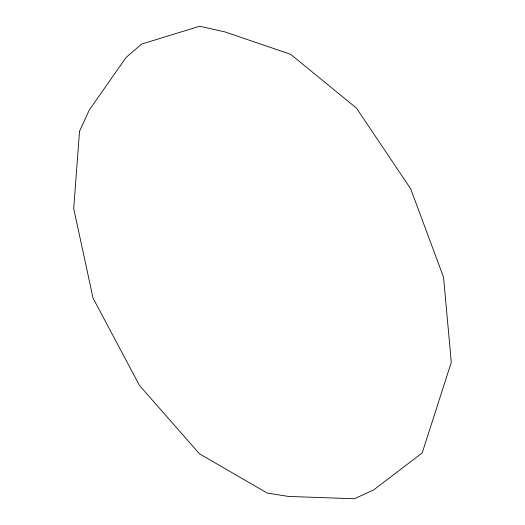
<?xml version="1.0" encoding="UTF-8"?>
<svg xmlns="http://www.w3.org/2000/svg" width="525" height="525" viewBox="0 0 525 525"><rect width="100%" height="100%" fill="white"/><g stroke="black" fill="none" stroke-linecap="round" stroke-linejoin="round"><path stroke-width="0.79" d="M79.518 131.342L73.71 208.569L93.063 298.134L139.512 385.488L199.507 453.823L267.238 493.067L288.599 496.447L354.395 498.75L373.807 489.818L422.192 452.924L451.29 362.289L443.546 277.22L410.648 188.757L356.462 108.117L290.66 54.324L224.857 31.874L199.631 26.25L141.573 44.1L126.033 57.514L89.263 110.086L79.518 131.342"/></g></svg>
